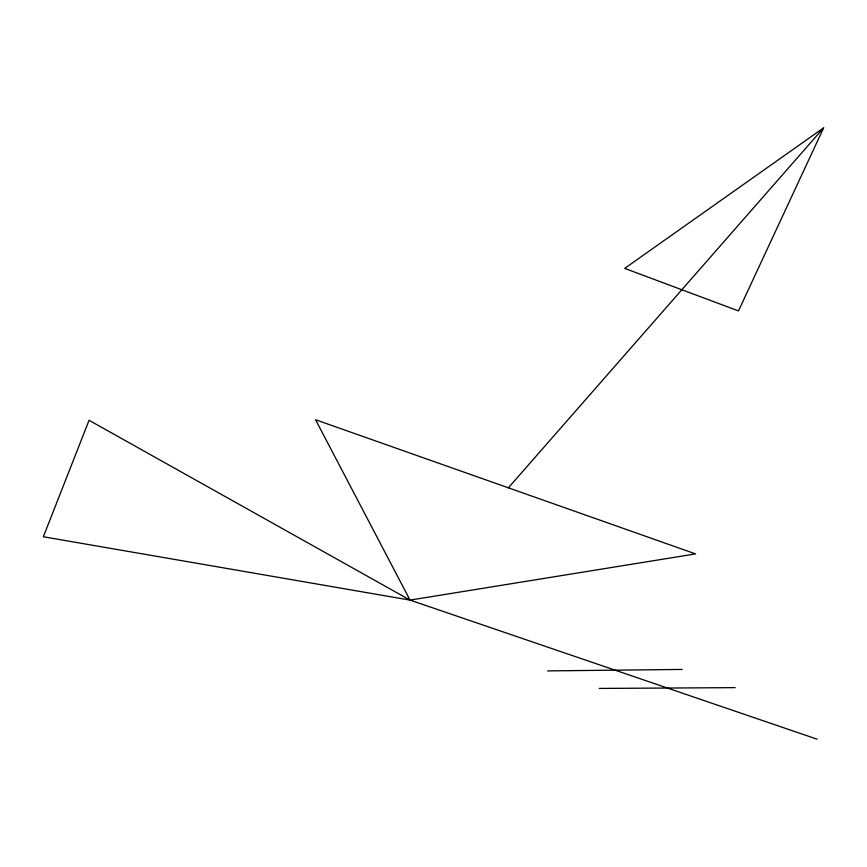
<?xml version="1.0" encoding="UTF-8"?>
<svg xmlns="http://www.w3.org/2000/svg" width="867" height="867" viewBox="0 0 867 867"><rect width="100%" height="100%" fill="white"/><g stroke="black" fill="none" stroke-linecap="round" stroke-linejoin="round"><path stroke-width="1.3" d="M823.65 127.828L738.489 310.917L624.684 268.391L823.65 127.828L508.376 487.818M410.037 600.105L89.063 420.289L43.35 536.749L410.037 600.105L695.562 553.905L315.555 419.736L410.037 600.105L817.082 739.172M547.63 670.906L682.156 669.432M599.216 688.431L735.151 687.639"/></g></svg>
